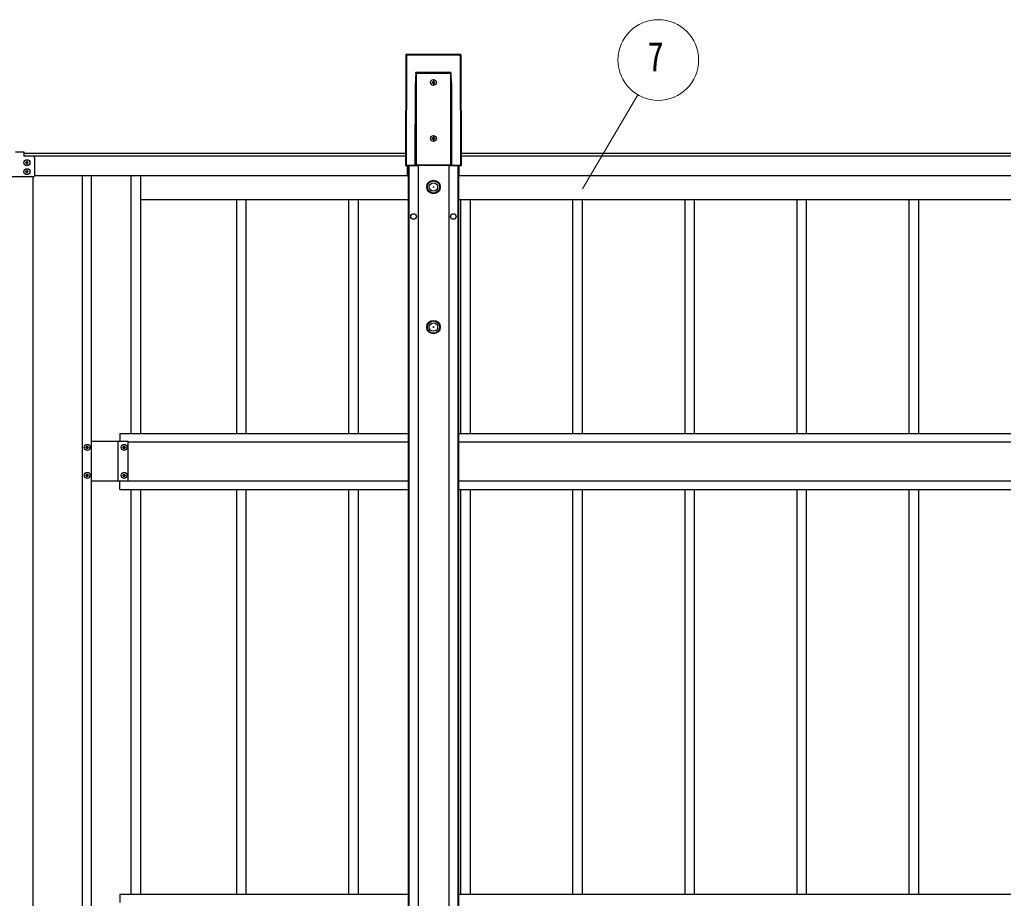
# Model space of a CAD drawing. Units: millimetres, scale not verified. Extents: x -12615 to 12615, y -8910 to 8910.
# Drawn here: x -2634 to -878, y 843 to 2411 of the extents above; entities that cross this region are included whole.
import ezdxf
from ezdxf.enums import TextEntityAlignment as Align

# ---------------------------------------------------------------- set-up
doc = ezdxf.new("R2010")
doc.units = ezdxf.units.MM
doc.header["$LTSCALE"] = 40
doc.layers.add('0-4_YKK_13', color=4, linetype='Continuous')
doc.layers.add('0-5_YKK_A1', color=4, linetype='Continuous')
doc.layers.add('0-6_YKK_D', color=6, linetype='Continuous', lineweight=18)
doc.styles.add('ＭＳ ゴシック', font='')
doc.styles.get('ＭＳ ゴシック').set_extended_font_data('MS Gothic')

msp = doc.modelspace()

# ---------------------------------------------------------------- linework, layer by layer
at = {"layer": '0-4_YKK_13'}
for p, q in [((-2641.22, 2175.22), (-2626.22, 2175.22)), ((-2626.22, 2175.22), (-2626.22, 2167.22)), ((-2609.22, 2167.22), (-2626.22, 2167.22)), ((-2607.22, 2165.22), (-2607.22, 2132.22)), ((-2609.22, 2130.22), (-2658.22, 2130.22))]:
    msp.add_line(p, q, dxfattribs=at)
for centre, start, end in [((-2609.22, 2165.22), 0, 90), ((-2609.22, 2132.22), 270, 0)]:
    msp.add_arc(centre, 2, start, end, dxfattribs=at)
at = {"layer": '0-5_YKK_A1'}
for p, q in [((-1944.51, 2348.04), (-1945.14, 2150.9)), ((-1944.66, 2151.38), (-1944.03, 2347.56)), ((-1944.5, 2348.04), (-1944.51, 2348.04)), ((-1944.03, 2347.56), (-1944.5, 2348.04)), ((-1943.53, 2347.53), (-1944.16, 2151.35)), ((-1846.5, 2348.54), (-1944.01, 2348.54)), ((-1944.01, 2348.54), (-1943.53, 2348.06)), ((-1846.5, 2348.54), (-1944.01, 2348.54)), ((-1944.01, 2348.54), (-1944.01, 2348.54)), ((-1943.53, 2348.06), (-1846.97, 2348.06)), ((-1943.53, 2348.06), (-1943.53, 2347.53)), ((-1846.97, 2347.53), (-1943.53, 2347.53)), ((-1846.97, 2348.06), (-1846.5, 2348.54)), ((-1846.97, 2348.06), (-1846.97, 2347.53)), ((-1846.35, 2151.35), (-1846.97, 2347.53)), ((-1846.5, 2348.54), (-1846.5, 2348.54)), ((-1846, 2348.04), (-1846.48, 2347.56)), ((-1846.48, 2347.56), (-1845.85, 2151.38)), ((-1845.36, 2150.9), (-1846, 2348.04)), ((-1845.37, 2150.9), (-1846, 2348.04)), ((-1846, 2348.04), (-1846, 2348.04)), ((-1926.31, 2317.45), (-1864.2, 2317.45)), ((-1864.19, 2314.84), (-1926.31, 2314.84)), ((-1926.31, 2314.84), (-1926.31, 2151.91)), ((-1894.77, 2300.31), (-1894.77, 2301.27)), ((-1864.19, 2151.91), (-1864.19, 2314.84)), ((-1927.78, 2151.46), (-1927.31, 2298.25)), ((-1926.81, 2298.22), (-1927.28, 2151.44)), ((-1926.81, 2151.91), (-1926.81, 2298.22)), ((-1863.69, 2298.22), (-1863.69, 2151.91)), ((-1863.22, 2151.44), (-1863.69, 2298.22)), ((-1863.19, 2298.25), (-1862.72, 2151.46)), ((-1894.77, 2200.31), (-1894.77, 2201.27)), ((-2626.22, 2172.72), (-1945.07, 2172.72)), ((-2626.22, 2167.72), (-1945.08, 2167.72)), ((-2626.22, 2167.7), (-1945.08, 2167.7)), ((-2609.72, 2167.22), (-2609.72, 2167.7)), ((-1845.44, 2172.72), (-419.22, 2172.72)), ((-1845.42, 2167.72), (-419.24, 2167.72)), ((-1845.42, 2167.7), (-419.24, 2167.7)), ((-2620.24, 2157.16), (-2620.24, 2158.12)), ((-2620.24, 2141.16), (-2620.24, 2142.12)), ((-1945.14, 2150.9), (-1945.14, 2150.9)), ((-1944.16, 2150.88), (-1944.64, 2150.4)), ((-1944.64, 2150.4), (-1923.88, 2150.4)), ((-1944.64, 2150.4), (-1923.88, 2150.4)), ((-1944.64, 2150.4), (-1944.64, 2150.4)), ((-1944.16, 2151.35), (-1927.77, 2151.35)), ((-1944.16, 2151.35), (-1944.16, 2150.88)), ((-1926.84, 2150.88), (-1944.16, 2150.88)), ((-1941.25, 2132.72), (-1941.25, 2150.4)), ((-1941.25, 2132.72), (-1941.25, 2150.4)), ((-1941.25, 2147.72), (-1940.25, 2147.72)), ((-1940.25, 2150.4), (-1940.25, 657.29)), ((-1939.05, 2150.4), (-1939.05, 657.29)), ((-1927.28, 2151.44), (-1926.81, 2151.91)), ((-1926.31, 2151.41), (-1926.84, 2150.88)), ((-1926.31, 2151.91), (-1864.19, 2151.91)), ((-1926.31, 2151.91), (-1926.31, 2151.41)), ((-1864.19, 2151.41), (-1926.31, 2151.41)), ((-1923.88, 2150.4), (-1923.63, 2151.28)), ((-1923.63, 2151.28), (-1866.75, 2151.28)), ((-1922.75, 2151.28), (-1922.75, 775.45)), ((-1867.75, 2151.28), (-1867.75, 775.45)), ((-1866.75, 2151.28), (-1866.5, 2150.4)), ((-1866.5, 2150.4), (-1845.86, 2150.4)), ((-1866.5, 2150.4), (-1845.86, 2150.4)), ((-1864.19, 2151.91), (-1864.19, 2151.41)), ((-1863.66, 2150.88), (-1864.19, 2151.41)), ((-1863.69, 2151.91), (-1863.22, 2151.44)), ((-1846.35, 2150.88), (-1863.66, 2150.88)), ((-1862.73, 2151.35), (-1846.35, 2151.35)), ((-1851.45, 2150.4), (-1851.45, 657.29)), ((-1850.25, 2150.4), (-1850.25, 657.29)), ((-1850.25, 2147.72), (-1849.25, 2147.72)), ((-1849.25, 2132.72), (-1849.25, 2150.4)), ((-1849.25, 2132.72), (-1849.25, 2150.4)), ((-1846.35, 2150.88), (-1846.35, 2151.35)), ((-1845.86, 2150.4), (-1846.35, 2150.88)), ((-1845.86, 2150.4), (-1845.86, 2150.4)), ((-1845.85, 2151.38), (-1845.37, 2150.9)), ((-1845.36, 2150.9), (-1845.37, 2150.9)), ((-2609.72, 292.81), (-2609.72, 2130.22)), ((-2607.22, 2132.72), (-1941.25, 2132.72)), ((-2522.22, 2132.72), (-2522.22, 290.31)), ((-2506.22, 2132.72), (-2506.22, 290.31)), ((-2435.22, 2132.72), (-2435.22, 1672.72)), ((-2418.22, 2132.72), (-2418.22, 1672.72)), ((-1849.25, 2132.72), (-415.41, 2132.72)), ((-2418.22, 2089.72), (-2231.12, 2089.72)), ((-2246.22, 1672.72), (-2246.22, 2089.72)), ((-2246.22, 2089.72), (-2031.12, 2089.72)), ((-2229.22, 1672.72), (-2229.22, 2089.72)), ((-2046.22, 1672.72), (-2046.22, 2089.72)), ((-2046.22, 2089.72), (-1940.25, 2089.72)), ((-2029.22, 1672.72), (-2029.22, 2089.72)), ((-1850.25, 2089.72), (-1831.12, 2089.72)), ((-1846.22, 1672.72), (-1846.22, 2089.72)), ((-1846.22, 2089.72), (-1631.12, 2089.72)), ((-1829.22, 1672.72), (-1829.22, 2089.72)), ((-1646.22, 1672.72), (-1646.22, 2089.72)), ((-1646.22, 2089.72), (-1431.12, 2089.72)), ((-1629.22, 1672.72), (-1629.22, 2089.72)), ((-1446.22, 1672.72), (-1446.22, 2089.72)), ((-1446.22, 2089.72), (-1231.12, 2089.72)), ((-1429.22, 1672.72), (-1429.22, 2089.72)), ((-1246.22, 1672.72), (-1246.22, 2089.72)), ((-1246.22, 2089.72), (-1031.12, 2089.72)), ((-1229.22, 1672.72), (-1229.22, 2089.72)), ((-1046.22, 1672.72), (-1046.22, 2089.72)), ((-1046.22, 2089.72), (-831.12, 2089.72)), ((-1029.22, 1672.72), (-1029.22, 2089.72)), ((-2455.22, 1672.72), (-2455.22, 1658.22)), ((-2455.22, 1672.72), (-1940.25, 1672.72)), ((-1850.25, 1672.72), (-414.41, 1672.72)), ((-2440.22, 1658.22), (-2506.22, 1658.22)), ((-2440.22, 1658.22), (-2506.22, 1658.22)), ((-2457.72, 1587.22), (-2457.72, 1658.22)), ((-2457.72, 1587.22), (-2457.72, 1658.22)), ((-2440.22, 1587.22), (-2440.22, 1658.22)), ((-2440.22, 1587.22), (-2440.22, 1658.22)), ((-2440.22, 1657.72), (-1940.25, 1657.72)), ((-1850.25, 1657.72), (-414.41, 1657.72)), ((-2513.7, 1649.16), (-2513.7, 1650.12)), ((-2447.7, 1649.16), (-2447.7, 1650.12)), ((-2513.7, 1599.16), (-2513.7, 1600.12)), ((-2447.7, 1599.16), (-2447.7, 1600.12)), ((-2440.22, 1587.22), (-2506.22, 1587.22)), ((-2440.22, 1587.22), (-2506.22, 1587.22)), ((-2455.22, 1572.72), (-2455.22, 1587.22)), ((-2440.22, 1587.72), (-1940.25, 1587.72)), ((-1850.25, 1587.72), (-414.41, 1587.72)), ((-2455.22, 1572.72), (-1940.25, 1572.72)), ((-2435.22, 1572.72), (-2435.22, 850.31)), ((-2418.22, 1572.72), (-2418.22, 850.31)), ((-2246.22, 850.31), (-2246.22, 1572.72)), ((-2229.22, 850.31), (-2229.22, 1572.72)), ((-2046.22, 850.31), (-2046.22, 1572.72)), ((-2029.22, 850.31), (-2029.22, 1572.72)), ((-1850.25, 1572.72), (-414.41, 1572.72)), ((-1846.22, 850.31), (-1846.22, 1572.72)), ((-1829.22, 850.31), (-1829.22, 1572.72)), ((-1646.22, 850.31), (-1646.22, 1572.72)), ((-1629.22, 850.31), (-1629.22, 1572.72)), ((-1446.22, 850.31), (-1446.22, 1572.72)), ((-1429.22, 850.31), (-1429.22, 1572.72)), ((-1246.22, 850.31), (-1246.22, 1572.72)), ((-1229.22, 850.31), (-1229.22, 1572.72)), ((-1046.22, 850.31), (-1046.22, 1572.72)), ((-1029.22, 850.31), (-1029.22, 1572.72)), ((-2455.22, 850.31), (-2455.22, 835.81)), ((-2455.22, 850.31), (-1940.25, 850.31)), ((-1850.25, 850.31), (-414.41, 850.31))]:
    msp.add_line(p, q, dxfattribs=at)
for points in [[(-1944.5, 2348.04), (-1945.14, 2150.9), (-1944.66, 2151.38)], [(-1926.67, 2314.86), (-1926.4, 2316.84), (-1926.31, 2317.41), (-1926.31, 2317.45)], [(-1864.01, 2314.84), (-1864.15, 2316.84), (-1864.19, 2317.41), (-1864.2, 2317.45)], [(-1926.31, 2314.84), (-1926.33, 2314.84), (-1926.36, 2314.84), (-1926.38, 2314.84), (-1926.4, 2314.84), (-1926.43, 2314.84), (-1926.45, 2314.84), (-1926.47, 2314.84), (-1926.49, 2314.84)], [(-1894.77, 2301.27), (-1895.73, 2301.27), (-1895.73, 2300.31)], [(-1864.19, 2314.84), (-1864.17, 2314.84), (-1864.14, 2314.84), (-1864.12, 2314.84), (-1864.1, 2314.84), (-1864.08, 2314.84), (-1864.05, 2314.84), (-1864.03, 2314.84), (-1864.01, 2314.84)], [(-1896.69, 2299.35), (-1897.65, 2299.35), (-1897.65, 2298.39), (-1896.69, 2298.39)], [(-1895.73, 2297.43), (-1895.73, 2296.47), (-1894.77, 2296.47), (-1894.77, 2297.43)], [(-1893.81, 2298.39), (-1892.85, 2298.39), (-1892.85, 2299.35), (-1893.81, 2299.35)], [(-1896.69, 2199.35), (-1897.65, 2199.35), (-1897.65, 2198.39), (-1896.69, 2198.39)], [(-1894.77, 2201.27), (-1895.73, 2201.27), (-1895.73, 2200.31)], [(-1895.73, 2197.43), (-1895.73, 2196.47), (-1894.77, 2196.47), (-1894.77, 2197.43)], [(-1893.81, 2198.39), (-1892.85, 2198.39), (-1892.85, 2199.35), (-1893.81, 2199.35)], [(-2622.16, 2156.2), (-2623.12, 2156.2), (-2623.12, 2155.24), (-2622.16, 2155.24)], [(-2620.24, 2158.12), (-2621.2, 2158.12), (-2621.2, 2157.16)], [(-2621.2, 2154.28), (-2621.2, 2153.32), (-2620.24, 2153.32), (-2620.24, 2154.28)], [(-2620.24, 2142.12), (-2621.2, 2142.12), (-2621.2, 2141.16)], [(-2619.28, 2155.24), (-2618.32, 2155.24), (-2618.32, 2156.2), (-2619.28, 2156.2)], [(-1926.31, 2151.91), (-1926.41, 2151.91), (-1926.5, 2151.91), (-1926.58, 2151.91), (-1926.65, 2151.91), (-1926.72, 2151.91), (-1926.76, 2151.91), (-1926.8, 2151.91), (-1926.81, 2151.91)], [(-1864.19, 2151.91), (-1864.1, 2151.91), (-1864.01, 2151.91), (-1863.92, 2151.91), (-1863.85, 2151.91), (-1863.79, 2151.91), (-1863.74, 2151.91), (-1863.71, 2151.91), (-1863.69, 2151.91)], [(-2622.16, 2140.2), (-2623.12, 2140.2), (-2623.12, 2139.24), (-2622.16, 2139.24)], [(-2621.2, 2138.28), (-2621.2, 2137.32), (-2620.24, 2137.32), (-2620.24, 2138.28)], [(-2619.28, 2139.24), (-2618.32, 2139.24), (-2618.32, 2140.2), (-2619.28, 2140.2)], [(-2514.66, 1647.24), (-2515.62, 1647.24), (-2515.62, 1648.2), (-2514.66, 1648.2)], [(-2513.7, 1650.12), (-2512.74, 1650.12), (-2512.74, 1649.16)], [(-2512.74, 1646.28), (-2512.74, 1645.32), (-2513.7, 1645.32), (-2513.7, 1646.28)], [(-2511.78, 1648.2), (-2510.82, 1648.2), (-2510.82, 1647.24), (-2511.78, 1647.24)], [(-2448.66, 1647.24), (-2449.62, 1647.24), (-2449.62, 1648.2), (-2448.66, 1648.2)], [(-2447.7, 1650.12), (-2446.74, 1650.12), (-2446.74, 1649.16)], [(-2446.74, 1646.28), (-2446.74, 1645.32), (-2447.7, 1645.32), (-2447.7, 1646.28)], [(-2445.78, 1648.2), (-2444.82, 1648.2), (-2444.82, 1647.24), (-2445.78, 1647.24)], [(-2514.66, 1597.24), (-2515.62, 1597.24), (-2515.62, 1598.2), (-2514.66, 1598.2)], [(-2513.7, 1600.12), (-2512.74, 1600.12), (-2512.74, 1599.16)], [(-2511.78, 1598.2), (-2510.82, 1598.2), (-2510.82, 1597.24), (-2511.78, 1597.24)], [(-2448.66, 1597.24), (-2449.62, 1597.24), (-2449.62, 1598.2), (-2448.66, 1598.2)], [(-2447.7, 1600.12), (-2446.74, 1600.12), (-2446.74, 1599.16)], [(-2445.78, 1598.2), (-2444.82, 1598.2), (-2444.82, 1597.24), (-2445.78, 1597.24)], [(-2512.74, 1596.28), (-2512.74, 1595.32), (-2513.7, 1595.32), (-2513.7, 1596.28)], [(-2446.74, 1596.28), (-2446.74, 1595.32), (-2447.7, 1595.32), (-2447.7, 1596.28)]]:
    msp.add_lwpolyline(points, dxfattribs=at)
for centre, radius in [((-1895.25, 2298.87), 5.3), ((-1895.25, 2198.87), 5.3), ((-2620.72, 2155.72), 5.3), ((-2620.72, 2139.72), 5.3), ((-1895.19, 2112.37), 12), ((-1895.19, 2112.37), 10.88), ((-1895.19, 2112.37), 7.48), ((-1895.19, 2112.37), 0.5), ((-1930.75, 2059.73), 5), ((-1859.75, 2059.73), 5), ((-1895.19, 1862.37), 12), ((-1895.19, 1862.37), 10.88), ((-1895.19, 1862.37), 7.48), ((-1895.19, 1862.37), 0.5), ((-2513.22, 1647.72), 5.3), ((-2447.22, 1647.72), 5.3), ((-2513.22, 1597.72), 5.3), ((-2447.22, 1597.72), 5.3)]:
    msp.add_circle(centre, radius, dxfattribs=at)
for centre, radius, start, end in [((-1944.01, 2348.04), 0.5, 90, 179.81634), ((-1944, 2348.04), 0.501, 90.24971, 179.75029), ((-1943.52, 2347.56), 0.501, 90.24971, 179.75029), ((-1943.63, 2350.29), 2.76, 261.80183, 272.1952), ((-1846.98, 2347.56), 0.501, 0.24971, 89.75029), ((-1846.87, 2350.29), 2.76, 267.8048, 278.19817), ((-1846.5, 2348.04), 0.5, 0.18366, 90), ((-1846.5, 2348.04), 0.501, 0.24971, 89.75029), ((-1484.93, 2284.87), 442.57, 175.77814, 176.1178), ((-2162.93, 2273.87), 301.89, 7.80423, 8.30085), ((-1927.88, 2305.86), 9.09, 81.20266, 82.35702), ((-1896.69, 2300.31), 0.96, 270, 0), ((-1893.81, 2300.31), 0.96, 180, 270), ((-1862.62, 2305.86), 9.09, 97.64298, 98.79734), ((-1927.2, 2295.49), 2.76, 81.80183, 92.1952), ((-1896.69, 2297.43), 0.96, 0, 90), ((-1893.81, 2297.43), 0.96, 90, 180), ((-1863.3, 2295.49), 2.76, 87.8048, 98.19817), ((-1896.69, 2200.31), 0.96, 270, 0), ((-1896.69, 2197.43), 0.96, 0, 90), ((-1893.81, 2200.31), 0.96, 180, 270), ((-1893.81, 2197.43), 0.96, 90, 180), ((-2622.16, 2157.16), 0.96, 270, 0), ((-2622.16, 2154.28), 0.96, 0, 90), ((-2619.28, 2157.16), 0.96, 180, 270), ((-2619.28, 2154.28), 0.96, 90, 180), ((-1944.64, 2150.9), 0.5, 179.81634, 270), ((-1944.64, 2150.9), 0.501, 180.24971, 269.75029), ((-1944.26, 2154.11), 2.76, 261.80183, 272.1952), ((-1944.15, 2151.38), 0.501, 180.24971, 269.75029), ((-1927.67, 2148.71), 2.76, 81.80183, 92.1952), ((-1927.37, 2148.59), 2.79, 88.18282, 98.39155), ((-1926.31, 2151.91), 0.501, 180.24971, 269.75029), ((-1864.19, 2151.91), 0.501, 270.24971, 359.75029), ((-1863.14, 2148.59), 2.79, 81.60845, 91.81718), ((-1862.83, 2148.71), 2.76, 87.8048, 98.19817), ((-1846.24, 2154.11), 2.76, 267.8048, 278.19817), ((-1846.35, 2151.38), 0.501, 270.24971, 359.75029), ((-1845.87, 2150.9), 0.501, 270.24971, 359.75029), ((-1845.86, 2150.9), 0.5, 270, 0.18366), ((-2622.16, 2141.16), 0.96, 270, 0), ((-2622.16, 2138.28), 0.96, 0, 90), ((-2619.28, 2141.16), 0.96, 180, 270), ((-2619.28, 2138.28), 0.96, 90, 180), ((-2514.66, 1649.16), 0.96, 270, 0), ((-2514.66, 1646.28), 0.96, 0, 90), ((-2511.78, 1649.16), 0.96, 180, 270), ((-2511.78, 1646.28), 0.96, 90, 180), ((-2448.66, 1649.16), 0.96, 270, 0), ((-2448.66, 1646.28), 0.96, 0, 90), ((-2445.78, 1649.16), 0.96, 180, 270), ((-2445.78, 1646.28), 0.96, 90, 180), ((-2514.66, 1599.16), 0.96, 270, 0), ((-2511.78, 1599.16), 0.96, 180, 270), ((-2448.66, 1599.16), 0.96, 270, 0), ((-2445.78, 1599.16), 0.96, 180, 270), ((-2514.66, 1596.28), 0.96, 0, 90), ((-2511.78, 1596.28), 0.96, 90, 180), ((-2448.66, 1596.28), 0.96, 0, 90), ((-2445.78, 1596.28), 0.96, 90, 180)]:
    msp.add_arc(centre, radius, start, end, dxfattribs=at)
for centre, major_axis, ratio, start_param, end_param in [((-1923.22, 2314.84), (0, -50), 0.061774, 4.6600291, 4.7123946), ((-1867.28, 2314.84), (0, -50), 0.061774, 1.5707907, 1.6231562), ((-1926.31, 2297.08), (0, -19.08), 0.052413, 3.5123474, 4.6513024), ((-1926.31, 2297.05), (0, -19.08), 0.026207, 3.5123474, 4.6513024), ((-1864.19, 2297.05), (0, -19.08), 0.026207, 1.6318829, 2.7708379), ((-1864.19, 2297.08), (0, -19.08), 0.052413, 1.6318829, 2.7708379), ((-1926.78, 2151.47), (-0.543, -0.848), 0.992387, 5.2824884, 5.3922079), ((-1926.84, 2151.38), (0.941, -0.042), 0.529688, 3.2789358, 4.7362857), ((-1926.78, 2151.44), (-0.293, -0.417), 0.981557, 5.3232786, 5.4329981), ((-1926.84, 2151.38), (0.185, -0.478), 0.839234, 4.3937254, 5.8510754), ((-1863.66, 2151.38), (-0.185, -0.478), 0.839234, 0.4321099, 1.8894599), ((-1863.66, 2151.38), (0.941, 0.042), 0.529688, 4.6884922, 6.1458421), ((-1863.72, 2151.44), (0.293, -0.417), 0.981557, 0.8501872, 0.9599067), ((-1863.72, 2151.47), (0.543, -0.848), 0.992387, 0.8909775, 1.0006969)]:
    msp.add_ellipse(centre, major_axis=major_axis, ratio=ratio, start_param=start_param, end_param=end_param, dxfattribs=at)
at = {"layer": '0-6_YKK_D'}
msp.add_line((-1629.14, 2109.21), (-1530.43, 2276.84), dxfattribs=at)
msp.add_circle((-1493.9, 2338.88), 72, dxfattribs=at)

# ---------------------------------------------------------------- texts
at = {"layer": '0-6_YKK_D', "style": 'ＭＳ ゴシック', "width": 0.8}
msp.add_text('7', height=52.79, dxfattribs=at).set_placement((-1513.1, 2302.88), align=Align.BOTTOM_LEFT)

doc.saveas('drawing.dxf')
